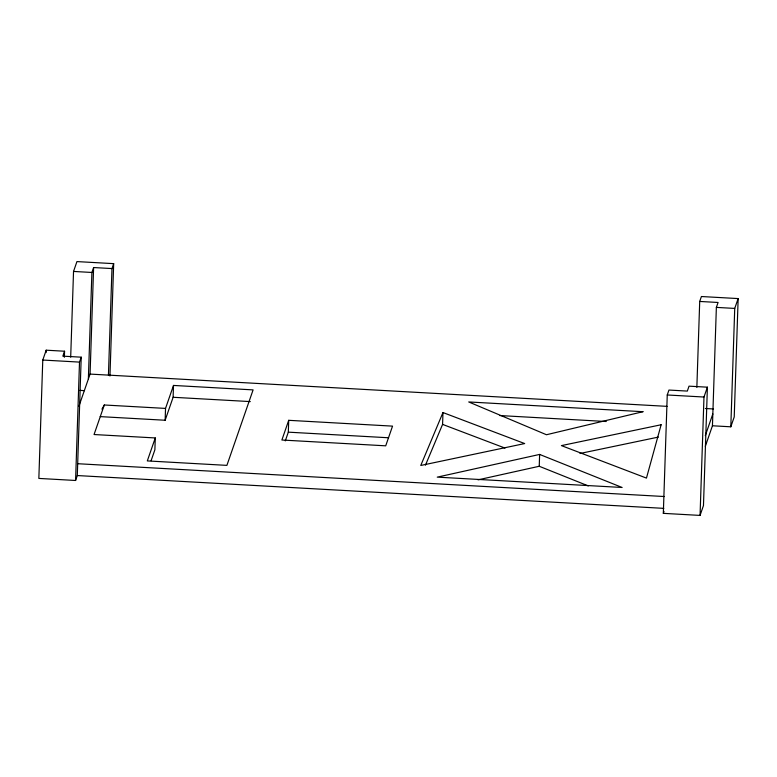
<?xml version="1.0" encoding="UTF-8"?>
<svg xmlns="http://www.w3.org/2000/svg" width="777" height="777" viewBox="0 0 777 777"><rect width="100%" height="100%" fill="white"/><g stroke="black" fill="none" stroke-linecap="round" stroke-linejoin="round"><path stroke-width="1.17" d="M42.774 360.042L38.85 478.418L75.583 480.477L77.292 475.553L81.216 357.177L62.85 356.148L64.559 351.223L46.193 350.194L42.774 360.042L79.507 362.101L81.216 357.177M46.115 352.612L46.193 350.194M64.365 357.274L64.559 351.223M70.688 357.197L73.533 271.435L76.942 261.587L113.675 263.646L109.955 375.99M75.583 480.477L79.507 362.101M88.364 379.001L91.9 272.465L93.609 267.541L111.975 268.57L113.675 263.646M78.856 406.4L90.074 374.087L93.609 267.541M108.44 375.106L111.975 268.57M155.283 437.946L147.309 460.916L226.894 465.374L253.098 389.889L173.504 385.441L165.53 408.411L104.312 404.992L94.056 434.528L155.283 437.946L154.885 449.786L151.088 460.722M100.194 416.618L165.142 420.25L165.53 408.411M165.142 420.25L173.116 397.28L173.504 385.441M285.285 440.909L288.325 432.158L288.714 420.318L392.54 426.126L385.713 445.823L281.886 440.015L288.714 420.318M425.456 465.18L442.579 424.388L442.968 412.548L524.679 443.56L420.765 465.472L442.968 412.548M588.296 485.916L539.238 466.268L539.626 454.428L437.247 477.136L622.134 487.48L539.626 454.428M663.325 513.354L667.249 394.978L668.958 390.054L687.324 391.084L689.034 386.159L707.4 387.179L703.467 505.565L700.058 515.413L663.325 513.354L664.005 511.383M696.852 387.402L699.708 301.447L701.417 296.523L738.15 298.582L734.226 416.958L730.807 426.806L712.441 425.777L705.312 446.319M700.058 515.413L703.981 397.028L707.4 387.179M712.441 425.777L716.365 307.391L718.074 302.476L699.708 301.447M730.807 426.806L734.731 308.42L738.15 298.582M705.302 435.625L712.83 413.937M101.942 409.168L104.312 404.992M478.04 479.846L539.238 466.268M580.011 453.477L658.362 437.092M73.533 271.435L91.9 272.465M716.365 307.391L734.731 308.42M667.249 394.978L703.981 397.028M90.074 374.087L667.093 406.361M705.361 408.498L713.393 408.955M79.934 390.394L84.528 390.646M173.116 397.28L250.291 401.592M499.786 415.549L606.264 421.513M288.325 432.158L388.529 437.762M77.681 463.714L664.209 496.522M77.292 475.553L663.82 508.362M442.579 424.388L504.992 448.076M661.13 424.757L646.454 478.098L561.412 445.609L661.13 424.757M642.958 411.703L546.464 434.741L468.716 401.952L642.958 411.703"/></g></svg>
